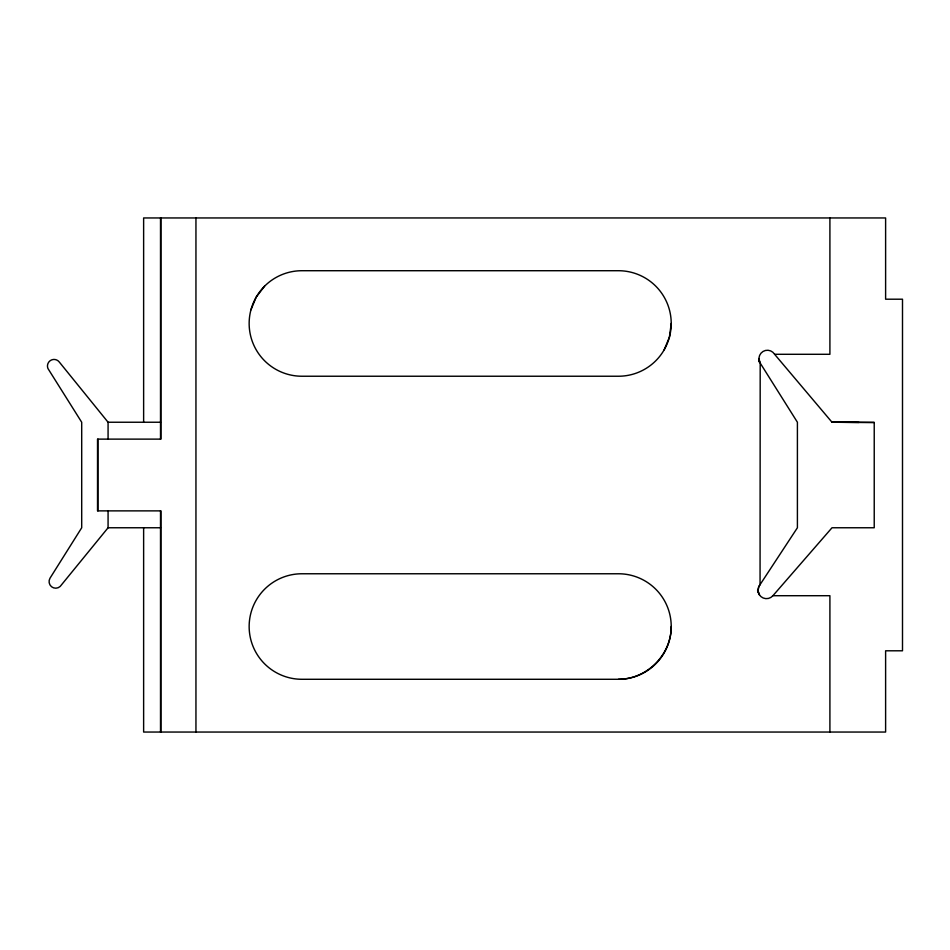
<?xml version="1.0" encoding="UTF-8"?>
<svg xmlns="http://www.w3.org/2000/svg" width="950" height="950" viewBox="0 0 950 950"><rect width="100%" height="100%" fill="white"/><g stroke="black" fill="none" stroke-linecap="round" stroke-linejoin="round"><path stroke-width="1.43" d="M758.955 361.831L758.967 358.874L760.19 363.066L797.406 422.239L797.406 527.761L758.848 586.494L758.029 590.805L759.477 594.961M671.222 323.475A52.761 52.761 0 0 1 618.462 376.236L301.91 376.236A52.761 52.761 0 0 1 249.149 323.475A52.761 52.761 0 0 1 301.91 270.714L618.462 270.714A52.761 52.761 0 0 1 671.222 323.475L669.429 337.131L664.157 349.849M671.222 626.525C671.401 654.764 646.701 679.464 618.462 679.286L301.91 679.286A52.761 52.761 0 0 1 249.149 626.525A52.761 52.761 0 0 1 301.91 573.764L618.462 573.764A52.761 52.761 0 0 1 671.222 626.525A52.761 52.761 0 0 1 618.462 679.286M250.954 309.819L256.215 297.101L264.599 286.164M108.074 510.874L108.074 527.761L60.159 586.459A6.614 6.614 0 0 1 50.017 578.182L81.7 527.761L81.7 422.239L47.939 368.517A6.591 6.591 0 0 1 50.065 360.774L51.561 359.919A6.591 6.591 0 0 1 59.304 362.045L108.074 422.239L108.074 439.126M772.92 595.709L832.01 527.761L874.226 527.761L874.226 422.453L832.01 422.239L774.606 354.291A8.443 8.443 0 0 0 763.016 351.464A8.443 8.443 0 0 0 760.19 363.066L760.059 584.642A8.491 8.491 0 0 0 760.95 596.612A8.491 8.491 0 0 0 772.92 595.709L829.908 595.709L829.908 732.046M774.606 354.291L829.908 354.291L829.908 217.954M108.074 422.239L160.514 422.239M874.226 422.453L832.01 422.239L859.049 422.453M108.074 527.761L160.514 527.761M757.566 590.152L758.48 592.978M195.949 217.954L195.949 732.046M160.918 217.954L160.918 439.126L97.529 439.126L97.529 510.874L160.918 510.874L160.918 732.046M160.514 217.954L160.514 439.126M160.514 510.874L160.514 732.046M143.628 422.239L143.628 217.954L885.614 217.954L885.614 299.202L902.5 299.202L902.5 650.797L885.614 650.797L885.614 732.046L143.628 732.046L143.628 527.761M97.933 439.126L97.933 510.874"/></g></svg>
